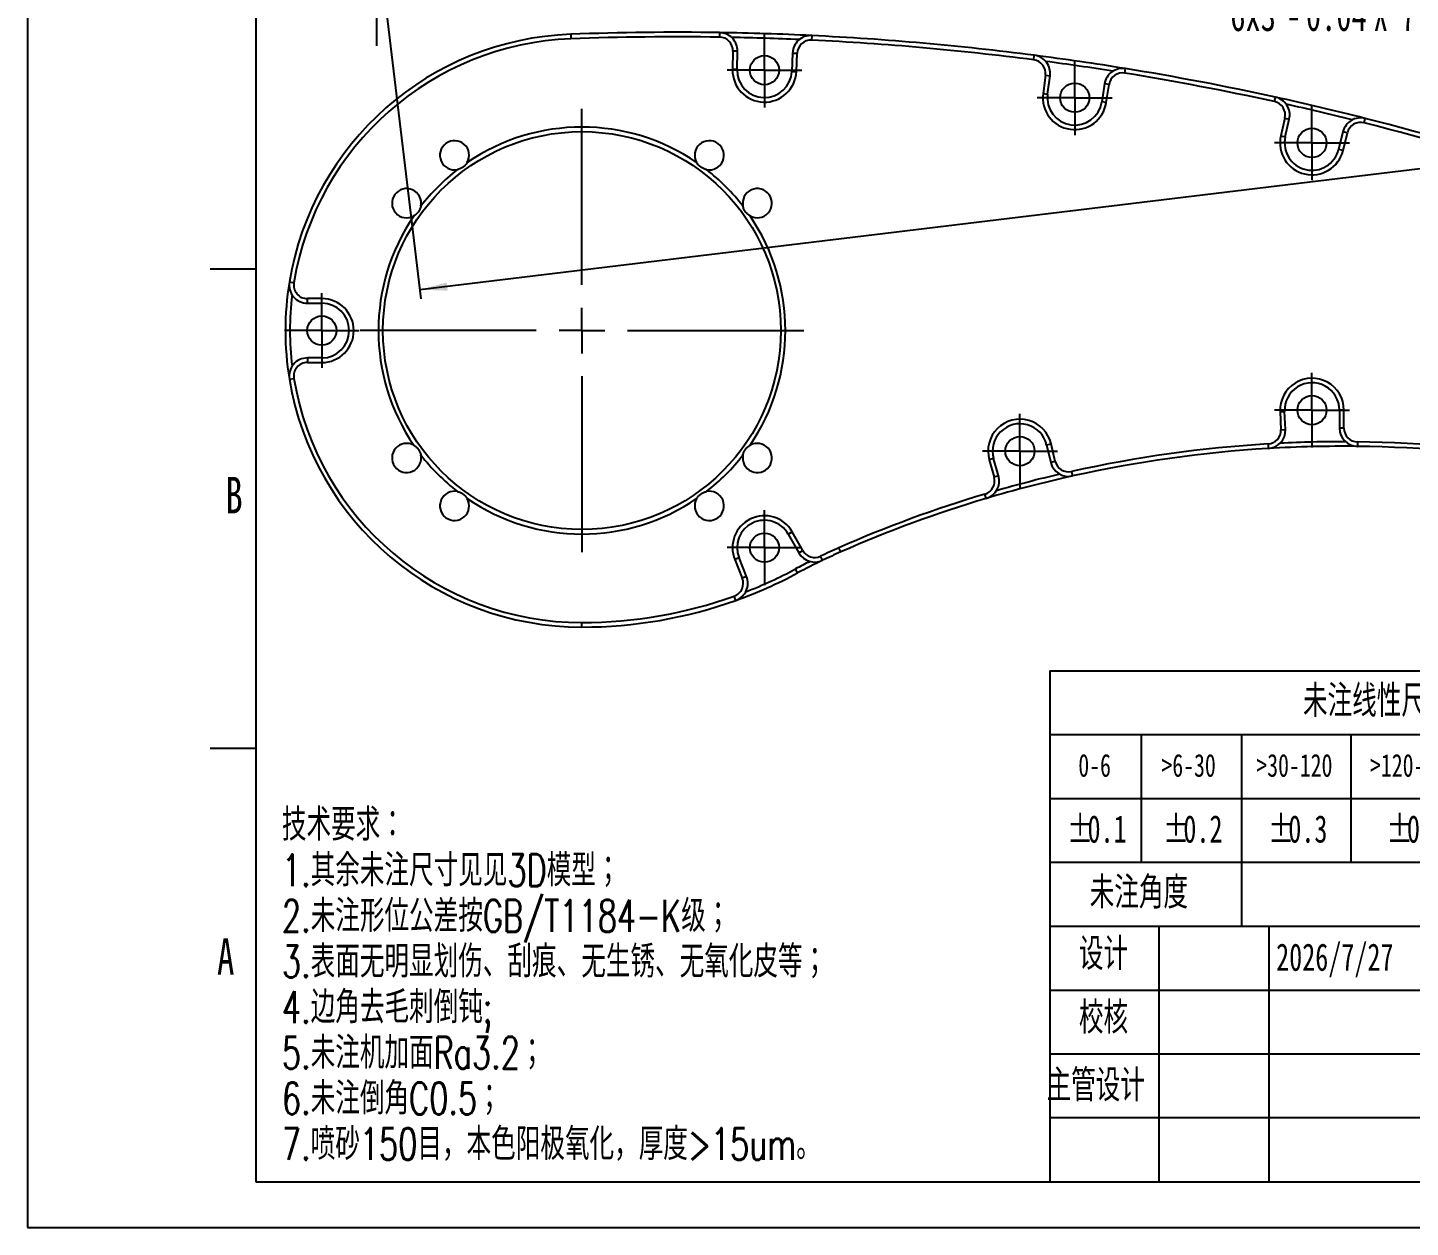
# Model space of a CAD drawing. Extents: x 0 to 297, y 0 to 210.
# Drawn here: x 0 to 151.5, y 0 to 131.5 of the extents above; entities that cross this region are included whole.
import ezdxf

# ---------------------------------------------------------------- set-up
doc = ezdxf.new("R2010")
doc.units = 0
doc.linetypes.add('SLD-中心线', pattern=[34.29, 30.48, -1.27, 1.27, -1.27])
doc.linetypes.add('SLD-实线', pattern=[0])
doc.layers.get('0').update_dxf_attribs({"linetype": 'CONTINUOUS'})
for name, color, linetype in [('中心线', 6, 'SLD-中心线'), ('图框', 7, 'SLD-实线'), ('尺寸线', 5, 'SLD-实线'), ('粗实线', 7, 'SLD-实线'), ('细实线', 7, 'SLD-实线')]:
    doc.layers.add(name, color=color, linetype=linetype)
doc.styles.add('SLDTEXTSTYLE0', font='TXT', dxfattribs={"width": 0.7, "bigfont": 'bigfont'})
doc.styles.add('SLDTEXTSTYLE1', font='TXT', dxfattribs={"width": 0.7})
doc.styles.add('SLDTEXTSTYLE4', font='TXT', dxfattribs={"width": 0.633333})
doc.dimstyles.new('SLDDIMSTYLE0', dxfattribs={"dimtxt": 3.5, "dimasz": 3, "dimexe": 0, "dimexo": 0.0625, "dimgap": 0.875, "dimtad": 2, "dimrnd": 1e-09, "dimzin": 12, "dimtxsty": 'SLDTEXTSTYLE1', "dimsah": 1, "dimcen": 0.09, "dimazin": 3, "dimtol": 1, "dimtp": 0.02, "dimtm": 0.02, "dimtfac": 1, "dimtofl": 0, "dimtmove": 0, "dimatfit": 3, "dimtolj": 1})
doc.dimstyles.new('SLDDIMSTYLE3', dxfattribs={"dimtxt": 3.5, "dimasz": 3, "dimexe": 0, "dimexo": 0.0625, "dimgap": 0.875, "dimtad": 0, "dimtih": 1, "dimtoh": 1, "dimdec": 6, "dimrnd": 1e-09, "dimzin": 12, "dimtxsty": 'SLDTEXTSTYLE1', "dimsah": 1, "dimcen": 0, "dimazin": 3, "dimtol": 1, "dimtm": 0.04, "dimtfac": 1, "dimtofl": 0, "dimtmove": 0, "dimatfit": 3, "dimtolj": 1, "dimtzin": 0})

# ---------------------------------------------------------------- blocks, each defined once
blk = doc.blocks.new('SW_TABLEANNOTATION_1')
at = {"layer": '细实线', "color": 0}
for p, q in [((0, 0), (0, -7)), ((0, 0), (5, 0)), ((5, 0), (10, 0)), ((10, 0), (21, 0)), ((21, 0), (33, 0)), ((33, 0), (47, 0)), ((47, 0), (63, 0)), ((63, 0), (80, 0)), ((80, 0), (80, -7)), ((0, -7), (0, -14)), ((0, -7), (5, -7)), ((5, -7), (10, -7)), ((10, -7), (10, -14)), ((10, -7), (21, -7)), ((21, -7), (21, -14)), ((21, -7), (33, -7)), ((33, -7), (33, -14)), ((33, -7), (47, -7)), ((47, -7), (47, -14)), ((47, -7), (63, -7)), ((63, -7), (63, -14)), ((63, -7), (80, -7)), ((80, -7), (80, -14)), ((0, -14), (0, -21)), ((0, -14), (5, -14)), ((5, -14), (10, -14)), ((10, -14), (10, -21)), ((10, -14), (21, -14)), ((21, -14), (21, -21)), ((21, -14), (33, -14)), ((33, -14), (33, -21)), ((33, -14), (47, -14)), ((47, -14), (47, -21)), ((47, -14), (63, -14)), ((63, -14), (63, -21)), ((63, -14), (80, -14)), ((80, -14), (80, -21)), ((0, -21), (0, -28)), ((0, -21), (5, -21)), ((5, -21), (10, -21)), ((10, -21), (21, -21)), ((21, -21), (21, -28)), ((21, -21), (21, -28)), ((21, -21), (33, -21)), ((33, -21), (47, -21)), ((47, -21), (63, -21)), ((63, -21), (80, -21)), ((80, -21), (80, -28)), ((0, -28), (5, -28)), ((5, -28), (10, -28)), ((10, -28), (21, -28)), ((21, -28), (33, -28)), ((33, -28), (47, -28)), ((47, -28), (63, -28)), ((63, -28), (80, -28))]:
    blk.add_line(p, q, dxfattribs=at)
at = {"layer": '细实线', "color": 0, "attachment_point": 1}
for s, insert, char_height, style in [('未注线性尺寸公差', (27.75, -1.56), 3.5, 'SLDTEXTSTYLE0'), ('0-6', (3.13, -9.12), 2.5, 'SLDTEXTSTYLE1'), ('>6-30', (12.24, -9.12), 2.5, 'SLDTEXTSTYLE1'), ('>30-120', (22.64, -9.12), 2.5, 'SLDTEXTSTYLE1'), ('>120-400', (35.1, -9.12), 2.5, 'SLDTEXTSTYLE1'), ('>400-1000', (49.55, -9.12), 2.5, 'SLDTEXTSTYLE1'), ('>1000-2000', (65.5, -9.12), 2.5, 'SLDTEXTSTYLE1'), ('%%p', (1.91, -15.84), 3, 'SLDTEXTSTYLE1'), ('0.1', (4.14, -15.84), 3, 'SLDTEXTSTYLE1'), ('%%p', (12.41, -15.84), 3, 'SLDTEXTSTYLE1'), ('0.2', (14.64, -15.84), 3, 'SLDTEXTSTYLE1'), ('%%p', (23.91, -15.84), 3, 'SLDTEXTSTYLE1'), ('0.3', (26.14, -15.84), 3, 'SLDTEXTSTYLE1'), ('%%p', (36.91, -15.84), 3, 'SLDTEXTSTYLE1'), ('0.5', (39.14, -15.84), 3, 'SLDTEXTSTYLE1'), ('%%p', (51.92, -15.84), 3, 'SLDTEXTSTYLE1'), ('0.8', (54.14, -15.84), 3, 'SLDTEXTSTYLE1'), ('%%p', (68.41, -15.84), 3, 'SLDTEXTSTYLE1'), ('1.2', (70.64, -15.84), 3, 'SLDTEXTSTYLE1'), ('未注角度', (4.38, -22.56), 3.5, 'SLDTEXTSTYLE0'), ('%%p', (47.57, -22.56), 3.5, 'SLDTEXTSTYLE1'), ('1', (50.17, -22.56), 3.5, 'SLDTEXTSTYLE1'), ('%%d', (51.7, -22.56), 3.5, 'SLDTEXTSTYLE1')]:
    blk.add_mtext(s, dxfattribs=dict(at, insert=insert, char_height=char_height, style=style))
blk = doc.blocks.new('_D')
at = {"layer": '尺寸线'}
for p, q in [((187.15, 160.01), (192.02, 119.76)), ((38.24, 142.01), (43.1, 101.76)), ((191.9, 120.76), (211.69, 123.15)), ((191.9, 120.76), (42.98, 102.76))]:
    blk.add_line(p, q, dxfattribs=at)
for points in [[(191.9, 120.76), (188.87, 120.84), (188.97, 119.95)], [(42.98, 102.76), (46.01, 102.67), (45.91, 103.56)]]:
    blk.add_solid(points, dxfattribs=at)
at = {"layer": '尺寸线', "char_height": 3.5, "attachment_point": 1, "rotation": 6.8921, "style": 'SLDTEXTSTYLE1'}
for s, insert in [('±0.02', (201.79, 126.5)), ('150', (195.92, 125.79))]:
    blk.add_mtext(s, dxfattribs=dict(at, insert=insert))
blk = doc.blocks.new('_D_3')
at = {"layer": '尺寸线'}
for p, q in [((135.25, 147.7), (134.72, 146.3)), ((134.72, 146.3), (130.19, 134.5)), ((130.19, 134.5), (152.33, 134.5))]:
    blk.add_line(p, q, dxfattribs=at)
blk.add_arc((135.25, 147.7), 1.5, 215.3157, 257.0441, dxfattribs=at)
blk.add_solid([(134.72, 146.3), (133.22, 143.66), (134.06, 143.33)], dxfattribs=at)
at = {"layer": '尺寸线', "char_height": 3.5, "attachment_point": 1}
for s, insert, style in [('0', (140.07, 138.99), 'SLDTEXTSTYLE1'), ('6x3', (131.78, 134.62), 'SLDTEXTSTYLE1'), ('0.04', (140.07, 134.63), 'SLDTEXTSTYLE1'), ('X 7', (147.52, 134.62), 'SLDTEXTSTYLE4'), ('-', (137.91, 134.63), 'SLDTEXTSTYLE1')]:
    blk.add_mtext(s, dxfattribs=dict(at, insert=insert, style=style))
blk = doc.blocks.new('SW_CENTERMARKSYMBOL_8')
at = {"layer": '中心线', "color": 0}
for p, q in [((0, 5), (0, 12.5)), ((0, 0), (0, 2.5)), ((-5, 0), (-12.5, 0)), ((0, 0), (-2.5, 0)), ((0, 0), (0, -2.5)), ((0, 0), (2.5, 0)), ((5, 0), (12.5, 0)), ((0, -5), (0, -12.5))]:
    blk.add_line(p, q, dxfattribs=at)
blk = doc.blocks.new('SW_CENTERMARKSYMBOL_9')
at = {"layer": '中心线', "color": 0}
for p, q in [((0, 5), (0, 24.3)), ((0, 0), (0, 2.5)), ((-5, 0), (-24.3, 0)), ((0, 0), (-2.5, 0)), ((0, 0), (0, -2.5)), ((0, 0), (2.5, 0)), ((5, 0), (24.3, 0)), ((0, -5), (0, -24.3))]:
    blk.add_line(p, q, dxfattribs=at)
blk = doc.blocks.new('SW_CENTERMARKSYMBOL_10')
at = {"layer": '中心线', "color": 0}
for p, q in [((0, 2.5), (0, 4.1)), ((0, 0), (0, 2.5)), ((-2.5, 0), (-4.1, 0)), ((0, 0), (-2.5, 0)), ((0, 0), (0, -2.5)), ((0, 0), (2.5, 0)), ((2.5, 0), (4.1, 0)), ((0, -2.5), (0, -4.1))]:
    blk.add_line(p, q, dxfattribs=at)
blk = doc.blocks.new('SW_CENTERMARKSYMBOL_11')
at = {"layer": '中心线', "color": 0}
for p, q in [((0, 2.5), (0, 4.1)), ((0, 0), (0, 2.5)), ((-2.5, 0), (-4.1, 0)), ((0, 0), (-2.5, 0)), ((0, 0), (0, -2.5)), ((0, 0), (2.5, 0)), ((2.5, 0), (4.1, 0)), ((0, -2.5), (0, -4.1))]:
    blk.add_line(p, q, dxfattribs=at)
blk = doc.blocks.new('SW_CENTERMARKSYMBOL_12')
at = {"layer": '中心线', "color": 0}
for p, q in [((0, 2.5), (0, 4.1)), ((0, 0), (0, 2.5)), ((-2.5, 0), (-4.1, 0)), ((0, 0), (-2.5, 0)), ((0, 0), (0, -2.5)), ((0, 0), (2.5, 0)), ((2.5, 0), (4.1, 0)), ((0, -2.5), (0, -4.1))]:
    blk.add_line(p, q, dxfattribs=at)
blk = doc.blocks.new('SW_CENTERMARKSYMBOL_13')
at = {"layer": '中心线', "color": 0}
for p, q in [((0, 2.5), (0, 4.1)), ((0, 0), (0, 2.5)), ((-2.5, 0), (-4.1, 0)), ((0, 0), (-2.5, 0)), ((0, 0), (0, -2.5)), ((0, 0), (2.5, 0)), ((2.5, 0), (4.1, 0)), ((0, -2.5), (0, -4.1))]:
    blk.add_line(p, q, dxfattribs=at)
blk = doc.blocks.new('SW_CENTERMARKSYMBOL_14')
at = {"layer": '中心线', "color": 0}
for p, q in [((0, 2.5), (0, 4.1)), ((0, 0), (0, 2.5)), ((-2.5, 0), (-4.1, 0)), ((0, 0), (-2.5, 0)), ((0, 0), (0, -2.5)), ((0, 0), (2.5, 0)), ((2.5, 0), (4.1, 0)), ((0, -2.5), (0, -4.1))]:
    blk.add_line(p, q, dxfattribs=at)
blk = doc.blocks.new('SW_CENTERMARKSYMBOL_15')
at = {"layer": '中心线', "color": 0}
for p, q in [((0, 2.5), (0, 4.1)), ((0, 0), (0, 2.5)), ((-2.5, 0), (-4.1, 0)), ((0, 0), (-2.5, 0)), ((0, 0), (0, -2.5)), ((0, 0), (2.5, 0)), ((2.5, 0), (4.1, 0)), ((0, -2.5), (0, -4.1))]:
    blk.add_line(p, q, dxfattribs=at)
blk = doc.blocks.new('SW_CENTERMARKSYMBOL_16')
at = {"layer": '中心线', "color": 0}
for p, q in [((0, 2.5), (0, 4.1)), ((0, 0), (0, 2.5)), ((-2.5, 0), (-4.1, 0)), ((0, 0), (-2.5, 0)), ((0, 0), (0, -2.5)), ((0, 0), (2.5, 0)), ((2.5, 0), (4.1, 0)), ((0, -2.5), (0, -4.1))]:
    blk.add_line(p, q, dxfattribs=at)

msp = doc.modelspace()

# ---------------------------------------------------------------- linework, layer by layer
at = {"color": 7, "linetype": 'SLD-实线'}
for p, q in [((59.519822, 130.7658777), (59.5385471, 130.2662285)), ((75.8138825, 130.9439437), (75.8060811, 130.4440046)), ((85.9137563, 130.6200824), (85.8895125, 130.1206705)), ((77.2823089, 128.9109529), (77.237813, 126.9031551)), ((77.7821862, 128.8998749), (77.2823089, 128.9109529)), ((77.7376902, 126.892077), (77.7821862, 128.8998749)), ((83.818541, 128.7063139), (83.7343142, 126.69979)), ((83.818541, 128.7063139), (84.3181011, 128.6853441)), ((84.2338743, 126.6788202), (84.3181011, 128.6853441)), ((110.2441379, 127.9624338), (110.3080951, 128.4583264)), ((77.7376902, 126.892077), (77.237813, 126.9031551)), ((83.7343142, 126.69979), (84.2338743, 126.6788202)), ((111.5386542, 126.2731372), (111.2687147, 124.2830706)), ((111.5386542, 126.2731372), (112.034117, 126.2059309)), ((111.7641774, 124.2158644), (112.034117, 126.2059309)), ((120.2272924, 126.5075249), (120.3075286, 127.0010451)), ((111.2687147, 124.2830706), (111.7641774, 124.2158644)), ((118.0104419, 125.3349628), (117.7011667, 123.350629)), ((118.5044774, 125.2579632), (118.0104419, 125.3349628)), ((118.1952022, 123.2736293), (118.5044774, 125.2579632)), ((118.1952022, 123.2736293), (117.7011667, 123.350629)), ((136.6232684, 123.3816194), (136.7302405, 123.8700423)), ((137.7654862, 121.585837), (137.3229747, 119.6269047)), ((137.7654862, 121.585837), (138.2531975, 121.4756658)), ((137.810686, 119.5167335), (138.2531975, 121.4756658)), ((146.4414486, 121.0613885), (146.5644306, 121.546028)), ((144.1307621, 120.0866806), (143.6495649, 118.1368905)), ((144.6161973, 119.966878), (144.1307621, 120.0866806)), ((144.1350001, 118.0170879), (144.6161973, 119.966878)), ((137.3229747, 119.6269047), (137.810686, 119.5167335)), ((144.1350001, 118.0170879), (143.6495649, 118.1368905)), ((28.6766386, 103.6165455), (29.1698742, 103.5345783)), ((32.2369538, 101.7886766), (30.649581, 101.7886766)), ((30.649581, 101.2886766), (30.649581, 101.7886766)), ((32.2369538, 101.2886766), (32.2369538, 101.7886766)), ((30.649581, 101.2886766), (32.2369538, 101.2886766)), ((30.649581, 95.2886766), (30.649581, 94.7886766)), ((32.2369538, 95.2886766), (30.649581, 95.2886766)), ((30.649581, 94.7886766), (32.2369538, 94.7886766)), ((32.2369538, 95.2886766), (32.2369538, 94.7886766)), ((28.6766386, 92.9608078), (29.1698742, 93.042775)), ((137.2405737, 89.4054692), (137.7400566, 89.4282039)), ((137.2405737, 89.4054692), (137.330713, 87.4251074)), ((137.8301959, 87.4478421), (137.7400566, 89.4282039)), ((144.2369402, 89.5743596), (143.7369422, 89.5729672)), ((143.7369422, 89.5729672), (143.742463, 87.5905627)), ((144.2424611, 87.5919551), (144.2369402, 89.5743596)), ((137.330713, 87.4251074), (137.8301959, 87.4478421)), ((144.2424611, 87.5919551), (143.742463, 87.5905627)), ((111.6557207, 85.769286), (112.1421819, 85.8848522)), ((111.6557207, 85.769286), (112.1139204, 83.840553)), ((112.6003815, 83.9561192), (112.1421819, 85.8848522)), ((135.9220959, 85.8595955), (135.9520397, 85.3604929)), ((145.7249755, 86.0962344), (145.7191489, 85.5962683)), ((105.8504466, 84.2585294), (105.3693621, 84.1223029)), ((105.3693621, 84.1223029), (105.9094765, 82.2148872)), ((106.390561, 82.3511138), (105.8504466, 84.2585294)), ((112.6003815, 83.9561192), (112.1139204, 83.840553)), ((106.390561, 82.3511138), (105.9094765, 82.2148872)), ((114.3853571, 82.8385808), (114.4938878, 82.3505019)), ((105.0388556, 79.8899373), (104.8956974, 80.3690048)), ((83.3464821, 75.9751415), (83.7814034, 76.2218061)), ((83.3464821, 75.9751415), (84.5079, 73.9273178)), ((84.9428214, 74.1739823), (83.7814034, 76.2218061)), ((89.1077172, 74.0278166), (88.9062139, 74.4854151)), ((77.9567638, 73.3679702), (77.4933989, 73.1801062)), ((77.4933989, 73.1801062), (78.3123547, 71.1601584)), ((78.7757197, 71.3480224), (77.9567638, 73.3679702)), ((84.5079, 73.9273178), (84.9428214, 74.1739823)), ((87.1120155, 73.1104348), (86.895908, 73.5613201)), ((78.7757197, 71.3480224), (78.3123547, 71.1601584)), ((84.3750411, 71.7221853), (84.1389049, 72.1629116)), ((77.5959204, 68.7134357), (77.4275052, 69.1842184)), ((60.7369538, 65.7886766), (60.7369538, 66.2886766))]:
    msp.add_line(p, q, dxfattribs=at)
for centre, radius in [((80.7369538, 126.8256086), 1.6), ((114.7369538, 123.8126266), 1.6), ((60.7369538, 98.2886766), 21.8), ((140.7369538, 118.8557065), 1.6), ((32.2369538, 98.2886766), 1.6), ((140.7369538, 89.5646124), 1.6), ((108.7369538, 85.0758888), 1.6), ((80.7369538, 74.4951543), 1.6)]:
    msp.add_circle(centre, radius, dxfattribs=at)
for centre, radius, start, end in [((60.7369538, 98.2886766), 32.5, 92.146240831, 170.564661277), ((71.0218581, -176.1474237), 307.1287539, 89.105997382, 92.146240831), ((71.0218581, -176.1474237), 306.6287539, 89.105997382, 92.146240831), ((75.7826771, 128.9441871), 1.5, 358.7304432, 89.105997382), ((75.7826771, 128.9441871), 2, 358.7304432, 89.105997382), ((71.0218581, -176.1474237), 307.1287539, 87.220782521, 89.105997382), ((71.0218581, -176.1474237), 306.6287539, 87.468578348, 88.858201555), ((85.8167813, 128.6224348), 2, 87.220782521, 177.596336703), ((71.0218581, -176.1474237), 307.1287539, 82.650901167, 87.220782521), ((60.7369538, 98.2886766), 32, 92.146240831, 170.564661277), ((85.8167813, 128.6224348), 1.5, 87.220782521, 177.596336703), ((71.0218581, -176.1474237), 306.6287539, 82.650901167, 87.220782521), ((110.052266, 126.474756), 1.5, 352.275346985, 82.650901167), ((110.052266, 126.474756), 2, 352.275346985, 82.650901167), ((71.0218581, -176.1474237), 307.1287539, 80.765686306, 82.650901167), ((71.0218581, -176.1474237), 306.6287539, 81.013482133, 82.40310534), ((80.7369538, 126.8256086), 3.5, 178.7304432, 357.596336703), ((80.7369538, 126.8256086), 3, 178.7304432, 357.596336703), ((119.9865839, 125.0269644), 2, 80.765686306, 171.141240488), ((119.9865839, 125.0269644), 1.5, 80.765686306, 171.141240488), ((71.0218581, -176.1474237), 306.6287539, 77.646413122, 80.765686306), ((71.0218581, -176.1474237), 307.1287539, 77.646413122, 80.765686306), ((114.7369538, 123.8126266), 3.5, 172.275346985, 351.141240488), ((114.7369538, 123.8126266), 3, 172.275346985, 351.141240488), ((136.3023523, 121.9163505), 1.5, 347.27085894, 77.646413122), ((136.3023523, 121.9163505), 2, 347.27085894, 77.646413122), ((71.0218581, -176.1474237), 307.1287539, 75.761198261, 77.646413122), ((71.0218581, -176.1474237), 306.6287539, 76.008994088, 77.398617295), ((146.0725029, 119.60747), 2, 75.761198261, 166.136752443), ((71.0218581, -176.1474237), 307.1287539, 67.630324953, 75.761198261), ((60.7369538, 98.2886766), 22.3, 55.684029037, 124.315970963), ((146.0725029, 119.60747), 1.5, 75.761198261, 166.136752443), ((71.0218581, -176.1474237), 306.6287539, 67.630324953, 75.761198261), ((46.7770541, 117.5028302), 1.6, 330.179078714, 281.820921286), ((74.6968535, 117.5028302), 1.6, 258.179078714, 209.820921286), ((140.7369538, 118.8557065), 3.5, 167.27085894, 346.136752443), ((140.7369538, 118.8557065), 3, 167.27085894, 346.136752443), ((60.7369538, 98.2886766), 22.3, 127.684029037, 142.315970963), ((60.7369538, 98.2886766), 22.3, 37.684029037, 52.315970963), ((41.5228002, 112.2485764), 1.6, 348.179078714, 299.820921286), ((79.9511074, 112.2485764), 1.6, 240.179078714, 191.820921286), ((60.7369538, 98.2886766), 22.3, 145.684029037, 214.315970963), ((60.7369538, 98.2886766), 22.3, 325.684029037, 34.315970963), ((60.7369538, 98.2886766), 32.5, 170.564661277, 189.435338723), ((30.649581, 103.2886766), 2, 170.564661277, 270), ((30.649581, 103.2886766), 1.5, 170.564661277, 270), ((60.7369538, 98.2886766), 32, 172.99098754, 187.00901246), ((32.2369538, 98.2886766), 3.5, 270, 90), ((32.2369538, 98.2886766), 3, 270, 90), ((30.649581, 93.2886766), 2, 90, 189.435338723), ((30.649581, 93.2886766), 1.5, 90, 189.435338723), ((60.7369538, 98.2886766), 32.5, 189.435338723, 270), ((60.7369538, 98.2886766), 32, 189.435338723, 270), ((140.7369538, 89.5646124), 3.5, 0.159563768, 182.606108813), ((140.7369538, 89.5646124), 3, 0.159563768, 182.606108813), ((108.7369538, 85.0758888), 3.5, 13.363749421, 195.810294467), ((108.7369538, 85.0758888), 3, 13.363749421, 195.810294467), ((135.8322644, 87.3569031), 1.5, 273.433363985, 2.606108813), ((135.8322644, 87.3569031), 2, 273.433363985, 2.606108813), ((145.7424552, 87.5961325), 2, 180.159563768, 269.332308596), ((145.7424552, 87.5961325), 1.5, 180.159563768, 269.332308596), ((41.5228002, 84.3287769), 1.6, 60.179078714, 11.820921286), ((79.9511074, 84.3287769), 1.6, 168.179078714, 119.820921286), ((144.1282024, -50.9194833), 137.0250216, 93.433363985, 102.53649425), ((144.1282024, -50.9194833), 136.5250216, 93.433363985, 102.53649425), ((144.1282024, -50.9194833), 136.5250216, 89.332308596, 93.433363985), ((144.1282024, -50.9194833), 137.0250216, 89.882456259, 92.883216322), ((144.1282024, -50.9194833), 136.5250216, 71.204126211, 89.332308596), ((144.1282024, -50.9194833), 137.0250216, 71.204126211, 89.332308596), ((60.7369538, 98.2886766), 22.3, 217.684029037, 232.315970963), ((60.7369538, 98.2886766), 22.3, 307.684029037, 322.315970963), ((114.059765, 84.3028178), 2, 193.363749421, 282.53649425), ((114.059765, 84.3028178), 1.5, 193.363749421, 282.53649425), ((104.4662229, 81.8062076), 1.5, 286.637549638, 15.810294467), ((104.4662229, 81.8062076), 2, 286.637549638, 15.810294467), ((144.1282024, -50.9194833), 136.5250216, 102.53649425, 106.637549638), ((144.1282024, -50.9194833), 137.0250216, 103.086641912, 106.087401975), ((46.7770541, 79.074523), 1.6, 78.179078714, 29.820921286), ((74.6968535, 79.074523), 1.6, 150.179078714, 101.820921286), ((144.1282024, -50.9194833), 137.0250216, 106.637549638, 113.766270838), ((60.7369538, 98.2886766), 22.3, 235.684029037, 304.315970963), ((144.1282024, -50.9194833), 136.5250216, 106.637549638, 113.766270838), ((80.7369538, 74.4951543), 3.5, 29.559628519, 202.069315638), ((80.7369538, 74.4951543), 3, 29.559628519, 202.069315638), ((116.6436797, 11.4957587), 68.8263309, 113.766270838, 115.60821111), ((116.6436797, 11.4957587), 68.8263309, 116.697672667, 118.181902751), ((116.6436797, 11.4957587), 68.3263309, 115.60821111, 118.181902751), ((86.2475855, 74.9139759), 2, 209.559628519, 295.60821111), ((86.2475855, 74.9139759), 1.5, 209.559628519, 295.60821111), ((116.6436797, 11.4957587), 68.3263309, 113.766270838, 115.60821111), ((60.7369538, 115.8404868), 50.0518102, 289.683876458, 298.181902751), ((76.9222598, 70.5965664), 2, 289.683876458, 22.069315638), ((60.7369538, 115.8404868), 49.5518102, 291.237230024, 298.181902751), ((76.9222598, 70.5965664), 1.5, 289.683876458, 22.069315638), ((60.7369538, 115.8404868), 49.5518102, 270, 289.683876458), ((60.7369538, 115.8404868), 50.0518102, 270, 289.683876458)]:
    msp.add_arc(centre, radius, start, end, dxfattribs=at)
for points in [[(48.1651883, 116.707165), (48.1119073, 116.6142099), (48.0485557, 116.5250002), (47.8978773, 116.3553882), (47.812088, 116.2772351), (47.6250465, 116.141108), (47.5230578, 116.0828975), (47.3164008, 115.9922556), (47.2097799, 115.9587293), (47.1048196, 115.936762)], [(74.369088, 115.936762), (74.2642177, 115.9587105), (74.1597976, 115.9913942), (73.9519247, 116.0822849), (73.8510864, 116.1397247), (73.6638228, 116.2755462), (73.5769451, 116.3545551), (73.426879, 116.5230877), (73.3620459, 116.6141301), (73.3087193, 116.707165)], [(43.0888684, 111.9208108), (43.0669199, 111.8159405), (43.0342362, 111.7115204), (42.9433455, 111.5036475), (42.8859057, 111.4028092), (42.7500843, 111.2155456), (42.6710753, 111.1286679), (42.5025427, 110.9786018), (42.4115003, 110.9137688), (42.3184654, 110.8604421)], [(79.1554421, 110.8604421), (79.062487, 110.9137231), (78.9732774, 110.9770747), (78.8036653, 111.1277531), (78.7255123, 111.2135424), (78.5893851, 111.4005839), (78.5311746, 111.5025726), (78.4405327, 111.7092296), (78.4070065, 111.8158506), (78.3850392, 111.9208108)], [(42.3184654, 85.7169112), (42.4114206, 85.6636302), (42.5006302, 85.6002786), (42.6702423, 85.4496001), (42.7483953, 85.3638109), (42.8845225, 85.1767693), (42.942733, 85.0747807), (43.0333748, 84.8681237), (43.0669011, 84.7615027), (43.0888684, 84.6565424)], [(78.3850392, 84.6565424), (78.4069877, 84.7614128), (78.4396714, 84.8658329), (78.5305621, 85.0737057), (78.5880019, 85.174544), (78.7238233, 85.3618077), (78.8028323, 85.4486854), (78.9713649, 85.5987514), (79.0624073, 85.6635845), (79.1554421, 85.7169112)], [(47.1048196, 80.6405913), (47.2096899, 80.6186427), (47.31411, 80.5859591), (47.5219829, 80.4950684), (47.6228212, 80.4376286), (47.8100848, 80.3018071), (47.8969625, 80.2227981), (48.0470286, 80.0542655), (48.1118617, 79.9632231), (48.1651883, 79.8701883)], [(73.3087193, 79.8701883), (73.3620002, 79.9631434), (73.4253519, 80.052353), (73.5760303, 80.2219651), (73.6618195, 80.3001181), (73.8488611, 80.4362453), (73.9508497, 80.4944558), (74.1575067, 80.5850977), (74.2641277, 80.6186239), (74.369088, 80.6405913)]]:
    msp.add_open_spline(points, degree=3, knots=[0, 0, 0, 0, 0.25, 0.25, 0.5, 0.5, 0.75, 0.75, 1, 1, 1, 1], dxfattribs=at)
at = {"layer": '粗实线'}
for p, q in [((25, 205), (25, 5)), ((112, 61), (292, 61)), ((112, 61), (112, 5)), ((25, 5), (292, 5))]:
    msp.add_line(p, q, dxfattribs=at)
at = {"layer": '细实线'}
for p, q in [((0, 210), (0, 0)), ((25, 105), (20, 105)), ((25, 52.5), (20, 52.5)), ((112, 33), (192, 33)), ((124, 5), (124, 33)), ((136, 33), (136, 5)), ((112, 26), (192, 26)), ((112, 19), (192, 19)), ((192, 12), (112, 12)), ((0, 0), (297, 0))]:
    msp.add_line(p, q, dxfattribs=at)

# ---------------------------------------------------------------- block references
at = {"layer": '中心线'}
for name, p in [('SW_CENTERMARKSYMBOL_8', (38.2369538, 142.0115086)), ('SW_CENTERMARKSYMBOL_11', (80.7369538, 126.8256086)), ('SW_CENTERMARKSYMBOL_10', (114.7369538, 123.8126266)), ('SW_CENTERMARKSYMBOL_16', (140.7369538, 118.8557065)), ('SW_CENTERMARKSYMBOL_9', (60.7369538, 98.2886766)), ('SW_CENTERMARKSYMBOL_15', (32.2369538, 98.2886766)), ('SW_CENTERMARKSYMBOL_12', (140.7369538, 89.5646124)), ('SW_CENTERMARKSYMBOL_13', (108.7369538, 85.0758888)), ('SW_CENTERMARKSYMBOL_14', (80.7369538, 74.4951543))]:
    msp.add_blockref(name, p, dxfattribs=at)
at = {"layer": '细实线'}
msp.add_blockref('SW_TABLEANNOTATION_1', (112.0007917, 61.0070374), dxfattribs=at)

# ---------------------------------------------------------------- texts
at = {"layer": '图框', "attachment_point": 1}
for s, insert, char_height, style in [('B', (21.6612123, 82.2545404), 4, 'SLDTEXTSTYLE1'), ('技术要求：', (27.8643712, 45.8840829), 3.5, 'SLDTEXTSTYLE0'), ('1.其余未注尺寸见见3D模型；', (27.8643712, 40.884083), 3.5, 'SLDTEXTSTYLE0'), ('2.未注形位公差按GB/T1184-K级；', (27.8643712, 35.8840831), 3.5, 'SLDTEXTSTYLE0'), ('设计', (115.1949698, 31.7208861), 3.5, 'SLDTEXTSTYLE0'), ('A', (20.7490995, 31.6775527), 4, 'SLDTEXTSTYLE1'), ('3.表面无明显划伤、刮痕、无生锈、无氧化皮等；', (27.8643712, 30.8840832), 3.5, 'SLDTEXTSTYLE0'), ('2026/7/27', (136.8092551, 31.1194075), 3, 'SLDTEXTSTYLE1'), ('4.边角去毛刺倒钝;', (27.8643712, 25.8840833), 3.5, 'SLDTEXTSTYLE0'), ('校核', (115.1949698, 24.7385796), 3.5, 'SLDTEXTSTYLE0'), ('5.未注机加面Ra3.2；', (27.8643712, 20.8840835), 3.5, 'SLDTEXTSTYLE0'), ('主管设计', (111.6496572, 17.3105139), 3.5, 'SLDTEXTSTYLE0'), ('6.未注倒角C0.5；', (27.8643712, 15.8840836), 3.5, 'SLDTEXTSTYLE0'), ('7.喷砂150目，本色阳极氧化，厚度>15um。', (27.8643712, 10.8840837), 3.5, 'SLDTEXTSTYLE0')]:
    msp.add_mtext(s, dxfattribs=dict(at, insert=insert, char_height=char_height, style=style))

# ---------------------------------------------------------------- dimensions: what is measured, and where the dimension line sits
at = {"layer": '尺寸线'}
dim = msp.add_linear_dim(base=(42.9817639, 102.7571451), p1=(187.1530375, 160.0115086), p2=(38.2369538, 142.0115086), angle=6.892102579, dimstyle='SLDDIMSTYLE0', dxfattribs=at)
dim.commit()
dim.dimension.update_dxf_attribs({"geometry": '_D', "text_midpoint": (204.0727147, 122.2287632), "dimtype": 160})
dim = msp.add_radius_dim(center=(135.2548658, 147.6955246), mpoint=(134.7174544, 146.2951), text='6x<> X 7\\P', dimstyle='SLDDIMSTYLE3', override={"dimpost": '<>'}, dxfattribs=at)
dim.commit()
dim.dimension.update_dxf_attribs({"geometry": '_D_3', "text_midpoint": (142.056268, 134.4703179), "dimtype": 164})

doc.saveas('drawing.dxf')
